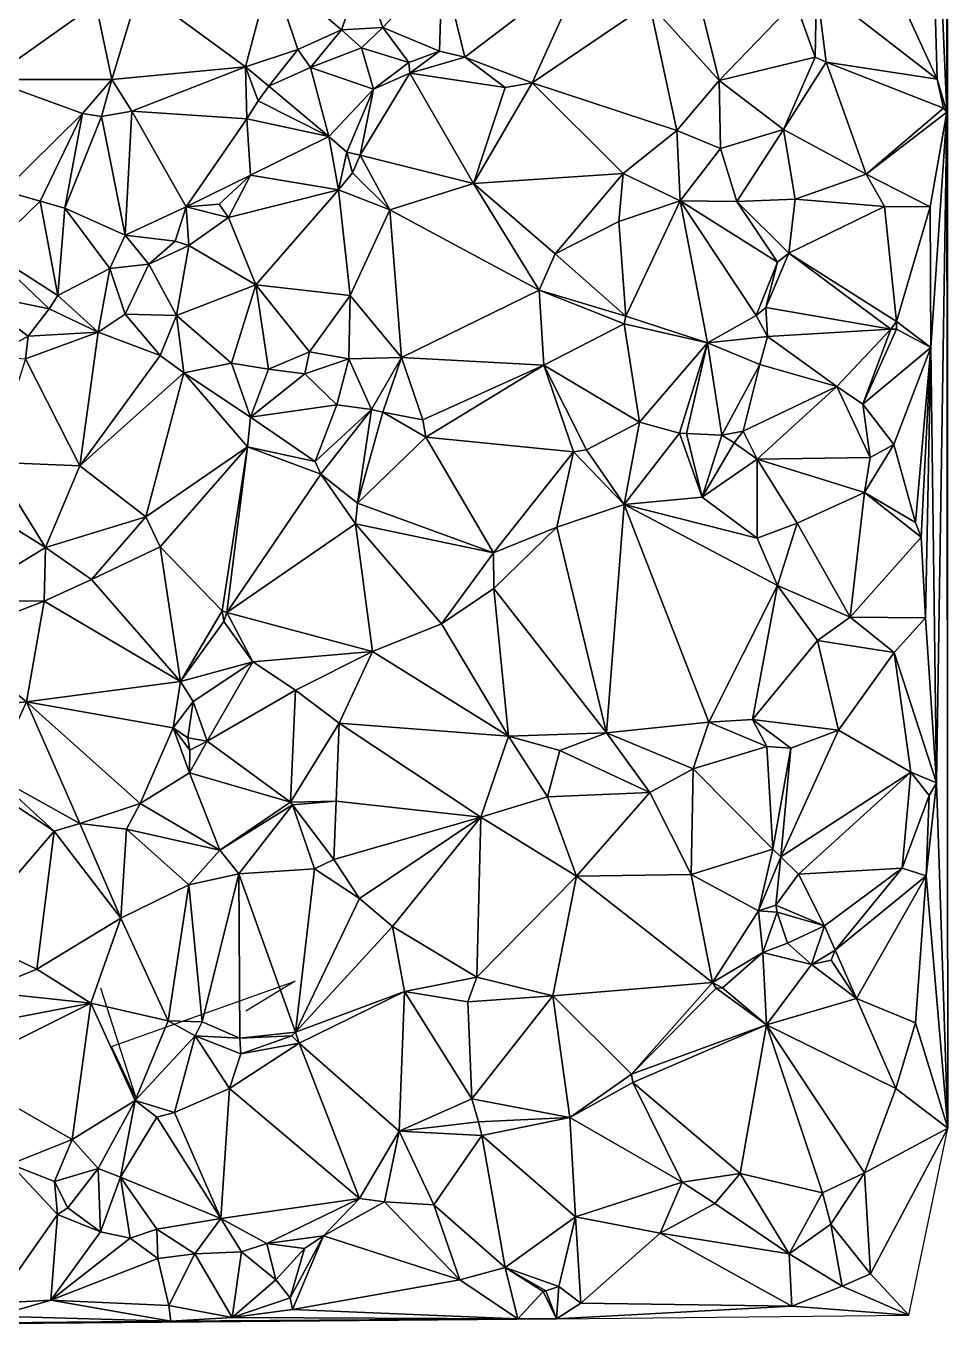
# Model space of a CAD drawing. Header units: metres. Extents: x -15 to 15, y -15 to 15.
# Drawn here: x 6.11 to 14.99, y -14.99 to -2.43 of the extents above; entities that cross this region are included whole.
import ezdxf

# ---------------------------------------------------------------- set-up
doc = ezdxf.new("R2010")
doc.units = ezdxf.units.M
doc.layers.add('CRACKS', color=1, linetype='Continuous')
doc.layers.add('STREET_MESH', color=7, linetype='Continuous')

msp = doc.modelspace()

# ---------------------------------------------------------------- linework, layer by layer
at = {"layer": 'CRACKS'}
msp.add_polyline3d([(6.824, -11.703, 0.1), (7.165, -12.762, 0.1), (6.931, -12.268, 0.1), (8.701, -11.636, 0.1), (8.225, -11.926, 0.1)], dxfattribs=at)
at = {"layer": 'STREET_MESH'}
for points in [[(14.736, 2.344), (14.981, -3.261), (14.992, 4.405)], [(14.981, -3.261), (14.991, -13.055), (14.992, 4.405)], [(14.736, 2.344), (14.235, -1.523), (14.889, -2.942)], [(14.981, -3.261), (14.736, 2.344), (14.889, -2.942)], [(14.235, -1.523), (13.727, -2.038), (14.889, -2.942)], [(9.349, -1.89), (9.546, -2.443), (10.117, -1.835)], [(9.546, -2.443), (10.093, -2.673), (10.117, -1.835)], [(10.093, -2.673), (10.336, -2.729), (10.117, -1.835)], [(10.117, -1.835), (10.336, -2.729), (11.5, -1.842)], [(11.5, -1.842), (10.336, -2.729), (10.984, -2.976)], [(12.116, -2.214), (11.5, -1.842), (10.984, -2.976)], [(7.198, -2.072), (8.222, -2.823), (8.47, -1.889)], [(8.47, -1.889), (8.222, -2.823), (8.726, -2.656)], [(9.349, -1.89), (8.47, -1.889), (9.146, -2.467)], [(8.47, -1.889), (8.726, -2.656), (9.146, -2.467)], [(9.349, -1.89), (9.146, -2.467), (9.546, -2.443)], [(7.198, -2.072), (6.78, -2.215), (6.935, -2.945)], [(8.222, -2.823), (7.198, -2.072), (6.935, -2.945)], [(13.727, -2.038), (13.521, -2.197), (13.713, -2.73)], [(13.819, -2.778), (13.727, -2.038), (13.713, -2.73)], [(13.727, -2.038), (13.819, -2.778), (14.889, -2.942)], [(5.747, -2.945), (6.78, -2.215), (5.513, -2.417)], [(6.935, -2.945), (6.78, -2.215), (5.747, -2.945)], [(12.381, -3.437), (12.116, -2.214), (10.984, -2.976)], [(12.116, -2.214), (12.381, -3.437), (12.786, -2.955)], [(12.626, -2.309), (12.116, -2.214), (12.786, -2.955)], [(13.521, -2.197), (12.626, -2.309), (12.786, -2.955)], [(13.713, -2.73), (13.521, -2.197), (12.786, -2.955)], [(8.726, -2.656), (8.849, -2.828), (9.146, -2.467)], [(8.849, -2.828), (9.341, -2.641), (9.146, -2.467)], [(9.146, -2.467), (9.341, -2.641), (9.546, -2.443)], [(9.341, -2.641), (9.798, -2.781), (9.546, -2.443)], [(9.546, -2.443), (9.798, -2.781), (10.093, -2.673)], [(8.222, -2.823), (8.447, -3.009), (8.726, -2.656)], [(8.447, -3.009), (8.849, -2.828), (8.726, -2.656)], [(9.341, -2.641), (8.849, -2.828), (9.456, -3.04)], [(9.798, -2.781), (9.341, -2.641), (9.456, -3.04)], [(9.798, -2.781), (9.805, -2.884), (10.093, -2.673)], [(9.805, -2.884), (10.336, -2.729), (10.093, -2.673)], [(10.336, -2.729), (9.805, -2.884), (10.724, -3.023)], [(10.336, -2.729), (10.724, -3.023), (10.984, -2.976)], [(13.406, -3.427), (13.713, -2.73), (12.786, -2.955)], [(13.406, -3.427), (13.819, -2.778), (13.713, -2.73)], [(8.222, -2.823), (6.935, -2.945), (7.128, -3.252)], [(8.236, -3.326), (8.222, -2.823), (7.128, -3.252)], [(8.222, -2.823), (8.236, -3.326), (8.343, -3.15)], [(8.447, -3.009), (8.222, -2.823), (8.343, -3.15)], [(8.849, -2.828), (8.447, -3.009), (9.024, -3.496)], [(8.849, -2.828), (9.024, -3.496), (9.456, -3.04)], [(9.328, -3.676), (9.805, -2.884), (9.456, -3.04)], [(9.805, -2.884), (9.328, -3.676), (10.419, -3.948)], [(9.805, -2.884), (9.798, -2.781), (9.456, -3.04)], [(9.805, -2.884), (10.419, -3.948), (10.724, -3.023)], [(13.819, -2.778), (13.406, -3.427), (14.205, -3.858)], [(13.819, -2.778), (14.948, -3.221), (14.889, -2.942)], [(14.948, -3.221), (13.819, -2.778), (14.205, -3.858)], [(6.652, -3.273), (6.935, -2.945), (5.747, -2.945)], [(6.652, -3.273), (5.747, -2.945), (5.895, -4.02)], [(6.652, -3.273), (6.835, -3.302), (6.935, -2.945)], [(6.935, -2.945), (6.835, -3.302), (7.128, -3.252)], [(8.447, -3.009), (8.343, -3.15), (9.024, -3.496)], [(10.419, -3.948), (11.863, -3.851), (10.984, -2.976)], [(10.724, -3.023), (10.419, -3.948), (10.984, -2.976)], [(11.863, -3.851), (12.381, -3.437), (10.984, -2.976)], [(12.381, -3.437), (12.801, -3.609), (12.786, -2.955)], [(12.801, -3.609), (13.406, -3.427), (12.786, -2.955)], [(14.948, -3.221), (14.981, -3.261), (14.889, -2.942)], [(9.024, -3.496), (9.199, -3.645), (9.456, -3.04)], [(9.199, -3.645), (9.328, -3.676), (9.456, -3.04)], [(7.128, -3.252), (6.835, -3.302), (7.061, -4.447)], [(7.651, -4.172), (7.128, -3.252), (7.061, -4.447)], [(8.236, -3.326), (7.128, -3.252), (7.651, -4.172)], [(8.343, -3.15), (8.236, -3.326), (9.024, -3.496)], [(14.981, -3.261), (14.948, -3.221), (14.205, -3.858)], [(14.822, -4.174), (14.981, -3.261), (14.205, -3.858)], [(14.981, -3.261), (14.822, -4.174), (14.829, -5.529)], [(14.883, -9.725), (14.981, -3.261), (14.829, -5.529)], [(14.991, -13.055), (14.981, -3.261), (14.883, -9.725)], [(6.242, -4.119), (6.652, -3.273), (5.895, -4.02)], [(6.652, -3.273), (6.242, -4.119), (6.482, -4.184)], [(6.835, -3.302), (6.652, -3.273), (6.482, -4.184)], [(6.835, -3.302), (6.482, -4.184), (7.061, -4.447)], [(8.271, -3.866), (8.236, -3.326), (7.651, -4.172)], [(8.236, -3.326), (8.271, -3.866), (9.024, -3.496)], [(9.024, -3.496), (8.271, -3.866), (9.118, -4.009)], [(9.199, -3.645), (9.024, -3.496), (9.118, -4.009)], [(12.381, -3.437), (11.863, -3.851), (12.411, -4.115)], [(12.801, -3.609), (12.381, -3.437), (12.411, -4.115)], [(12.959, -4.12), (13.406, -3.427), (12.801, -3.609)], [(12.959, -4.12), (13.52, -4.1), (13.406, -3.427)], [(13.406, -3.427), (13.52, -4.1), (14.205, -3.858)], [(12.959, -4.12), (12.801, -3.609), (12.411, -4.115)], [(9.253, -3.844), (9.199, -3.645), (9.118, -4.009)], [(9.199, -3.645), (9.253, -3.844), (9.328, -3.676)], [(9.253, -3.844), (9.614, -4.203), (9.328, -3.676)], [(9.328, -3.676), (9.614, -4.203), (10.419, -3.948)], [(7.97, -4.147), (8.271, -3.866), (7.651, -4.172)], [(8.271, -3.866), (7.97, -4.147), (8.058, -4.274)], [(8.271, -3.866), (8.058, -4.274), (9.118, -4.009)], [(9.614, -4.203), (9.253, -3.844), (9.118, -4.009)], [(10.419, -3.948), (11.206, -4.627), (11.863, -3.851)], [(11.206, -4.627), (11.822, -4.314), (11.863, -3.851)], [(11.863, -3.851), (11.822, -4.314), (12.411, -4.115)], [(13.52, -4.1), (14.382, -4.168), (14.205, -3.858)], [(14.382, -4.168), (14.822, -4.174), (14.205, -3.858)], [(8.058, -4.274), (8.322, -4.925), (9.118, -4.009)], [(8.322, -4.925), (9.23, -5.029), (9.118, -4.009)], [(9.23, -5.029), (9.614, -4.203), (9.118, -4.009)], [(10.419, -3.948), (9.614, -4.203), (11.051, -4.975)], [(11.206, -4.627), (10.419, -3.948), (11.051, -4.975)], [(5.744, -4.6), (6.242, -4.119), (5.895, -4.02)], [(6.242, -4.119), (5.744, -4.6), (6.412, -5.028)], [(6.482, -4.184), (6.242, -4.119), (6.412, -5.028)], [(11.822, -4.314), (11.887, -5.226), (12.411, -4.115)], [(11.887, -5.226), (12.675, -5.484), (12.411, -4.115)], [(12.675, -5.484), (13.145, -5.219), (12.411, -4.115)], [(13.145, -5.219), (13.351, -4.707), (12.411, -4.115)], [(13.351, -4.707), (12.959, -4.12), (12.411, -4.115)], [(13.52, -4.1), (12.959, -4.12), (13.46, -4.618)], [(12.959, -4.12), (13.351, -4.707), (13.46, -4.618)], [(14.382, -4.168), (13.52, -4.1), (13.46, -4.618)], [(6.916, -4.768), (6.482, -4.184), (6.412, -5.028)], [(6.482, -4.184), (6.916, -4.768), (7.061, -4.447)], [(7.543, -4.503), (7.651, -4.172), (7.061, -4.447)], [(7.651, -4.172), (7.543, -4.503), (7.677, -4.546)], [(7.97, -4.147), (7.651, -4.172), (8.058, -4.274)], [(7.651, -4.172), (7.677, -4.546), (8.058, -4.274)], [(9.725, -5.626), (9.614, -4.203), (9.23, -5.029)], [(9.614, -4.203), (9.725, -5.626), (11.051, -4.975)], [(14.497, -5.277), (14.382, -4.168), (13.46, -4.618)], [(14.382, -4.168), (14.497, -5.277), (14.822, -4.174)], [(14.822, -4.174), (14.497, -5.277), (14.829, -5.529)], [(8.058, -4.274), (7.677, -4.546), (8.322, -4.925)], [(11.822, -4.314), (11.206, -4.627), (11.887, -5.226)], [(6.916, -4.768), (7.291, -4.727), (7.061, -4.447)], [(7.291, -4.727), (7.543, -4.503), (7.061, -4.447)], [(7.543, -4.503), (7.291, -4.727), (7.677, -4.546)], [(6.331, -5.156), (5.744, -4.6), (5.565, -4.999)], [(5.744, -4.6), (6.331, -5.156), (6.412, -5.028)], [(7.677, -4.546), (7.291, -4.727), (7.557, -5.219)], [(7.677, -4.546), (7.557, -5.219), (8.322, -4.925)], [(11.887, -5.226), (11.206, -4.627), (11.051, -4.975)], [(13.46, -4.618), (13.237, -5.142), (14.443, -5.352)], [(13.351, -4.707), (13.237, -5.142), (13.46, -4.618)], [(14.497, -5.277), (13.46, -4.618), (14.443, -5.352)], [(6.916, -4.768), (6.412, -5.028), (6.801, -5.382)], [(7.064, -5.208), (6.916, -4.768), (6.801, -5.382)], [(7.291, -4.727), (6.916, -4.768), (7.064, -5.208)], [(7.291, -4.727), (7.064, -5.208), (7.557, -5.219)], [(13.237, -5.142), (13.351, -4.707), (13.145, -5.219)], [(5.776, -5.612), (6.128, -5.42), (5.565, -4.999)], [(6.128, -5.42), (6.331, -5.156), (5.565, -4.999)], [(7.557, -5.219), (8.088, -5.68), (8.322, -4.925)], [(8.088, -5.68), (8.445, -5.739), (8.322, -4.925)], [(8.84, -5.571), (9.23, -5.029), (8.322, -4.925)], [(8.445, -5.739), (8.84, -5.571), (8.322, -4.925)], [(11.051, -4.975), (9.725, -5.626), (11.096, -5.698)], [(11.873, -5.301), (11.051, -4.975), (11.096, -5.698)], [(11.873, -5.301), (11.887, -5.226), (11.051, -4.975)], [(6.412, -5.028), (6.331, -5.156), (6.801, -5.382)], [(8.84, -5.571), (9.219, -5.639), (9.23, -5.029)], [(9.219, -5.639), (9.725, -5.626), (9.23, -5.029)], [(13.237, -5.142), (13.145, -5.219), (13.252, -5.424)], [(14.443, -5.352), (13.237, -5.142), (13.252, -5.424)], [(6.331, -5.156), (6.128, -5.42), (6.801, -5.382)], [(7.4, -5.605), (7.064, -5.208), (6.801, -5.382)], [(7.064, -5.208), (7.4, -5.605), (7.557, -5.219)], [(7.4, -5.605), (7.628, -5.772), (7.557, -5.219)], [(7.628, -5.772), (8.088, -5.68), (7.557, -5.219)], [(12.675, -5.484), (11.887, -5.226), (11.873, -5.301)], [(13.145, -5.219), (12.675, -5.484), (13.252, -5.424)], [(6.801, -5.382), (6.101, -5.639), (6.624, -6.671)], [(6.128, -5.42), (6.101, -5.639), (6.801, -5.382)], [(7.4, -5.605), (6.801, -5.382), (6.624, -6.671)], [(12.019, -6.249), (11.873, -5.301), (11.096, -5.698)], [(12.019, -6.249), (12.675, -5.484), (11.873, -5.301)], [(13.92, -5.905), (14.443, -5.352), (13.252, -5.424)], [(13.92, -5.905), (14.171, -6.074), (14.443, -5.352)], [(14.496, -5.352), (14.171, -6.074), (14.829, -5.529)], [(14.171, -6.074), (14.496, -5.352), (14.443, -5.352)], [(14.496, -5.352), (14.497, -5.277), (14.443, -5.352)], [(14.497, -5.277), (14.496, -5.352), (14.829, -5.529)], [(6.128, -5.42), (5.776, -5.612), (6.101, -5.639)], [(12.675, -5.484), (12.019, -6.249), (12.405, -6.354)], [(12.471, -6.358), (12.675, -5.484), (12.405, -6.354)], [(12.675, -5.484), (12.471, -6.358), (12.813, -6.373)], [(12.675, -5.484), (13.179, -5.694), (13.252, -5.424)], [(13.179, -5.694), (12.675, -5.484), (12.813, -6.373)], [(13.179, -5.694), (13.92, -5.905), (13.252, -5.424)], [(6.101, -5.639), (5.783, -6.635), (6.624, -6.671)], [(7.628, -5.772), (7.4, -5.605), (6.624, -6.671)], [(8.84, -5.571), (8.445, -5.739), (8.795, -5.783)], [(9.219, -5.639), (8.84, -5.571), (8.795, -5.783)], [(9.101, -6.083), (9.219, -5.639), (8.795, -5.783)], [(9.219, -5.639), (9.101, -6.083), (9.438, -6.127)], [(9.725, -5.626), (9.219, -5.639), (9.438, -6.127)], [(9.545, -6.151), (9.725, -5.626), (9.438, -6.127)], [(9.932, -6.225), (9.725, -5.626), (9.545, -6.151)], [(9.725, -5.626), (9.932, -6.225), (11.096, -5.698)], [(14.171, -6.074), (14.47, -6.463), (14.829, -5.529)], [(14.47, -6.463), (14.68, -7.216), (14.829, -5.529)], [(14.68, -7.216), (14.733, -7.357), (14.829, -5.529)], [(14.733, -7.357), (14.775, -8.135), (14.829, -5.529)], [(14.775, -8.135), (14.883, -9.725), (14.829, -5.529)], [(7.263, -7.161), (7.628, -5.772), (6.624, -6.671)], [(7.628, -5.772), (7.263, -7.161), (8.24, -6.487)], [(8.272, -6.201), (8.088, -5.68), (7.628, -5.772)], [(8.272, -6.201), (7.628, -5.772), (8.24, -6.487)], [(8.445, -5.739), (8.088, -5.68), (8.272, -6.201)], [(8.445, -5.739), (8.272, -6.201), (8.795, -5.783)], [(11.096, -5.698), (9.932, -6.225), (9.961, -6.392)], [(11.383, -6.536), (11.096, -5.698), (9.961, -6.392)], [(11.383, -6.536), (11.508, -6.514), (11.096, -5.698)], [(11.508, -6.514), (12.019, -6.249), (11.096, -5.698)], [(13.179, -5.694), (12.813, -6.373), (13.018, -6.334)], [(13.92, -5.905), (13.179, -5.694), (13.018, -6.334)], [(8.272, -6.201), (9.101, -6.083), (8.795, -5.783)], [(13.153, -6.606), (13.92, -5.905), (13.018, -6.334)], [(13.92, -5.905), (13.153, -6.606), (14.243, -6.59)], [(14.171, -6.074), (13.92, -5.905), (14.243, -6.59)], [(9.101, -6.083), (8.272, -6.201), (8.893, -6.629)], [(9.438, -6.127), (9.101, -6.083), (8.893, -6.629)], [(8.947, -6.749), (9.438, -6.127), (8.893, -6.629)], [(9.438, -6.127), (8.947, -6.749), (9.302, -7.028)], [(9.545, -6.151), (9.438, -6.127), (9.302, -7.028)], [(9.545, -6.151), (9.302, -7.028), (9.961, -6.392)], [(9.932, -6.225), (9.545, -6.151), (9.961, -6.392)], [(14.47, -6.463), (14.171, -6.074), (14.243, -6.59)], [(8.893, -6.629), (8.272, -6.201), (8.24, -6.487)], [(11.871, -7.042), (12.019, -6.249), (11.508, -6.514)], [(12.019, -6.249), (11.871, -7.042), (12.405, -6.354)], [(9.302, -7.028), (10.612, -7.507), (9.961, -6.392)], [(10.612, -7.507), (11.383, -6.536), (9.961, -6.392)], [(12.405, -6.354), (11.871, -7.042), (12.622, -6.972)], [(12.471, -6.358), (12.405, -6.354), (12.622, -6.972)], [(12.813, -6.373), (12.471, -6.358), (12.622, -6.972)], [(12.931, -6.448), (12.813, -6.373), (12.622, -6.972)], [(12.813, -6.373), (12.931, -6.448), (13.018, -6.334)], [(12.931, -6.448), (13.153, -6.606), (13.018, -6.334)], [(8.24, -6.487), (7.263, -7.161), (7.4, -7.451)], [(7.996, -8.067), (8.24, -6.487), (7.4, -7.451)], [(7.996, -8.067), (8.042, -8.084), (8.24, -6.487)], [(8.042, -8.084), (8.947, -6.749), (8.24, -6.487)], [(8.947, -6.749), (8.893, -6.629), (8.24, -6.487)], [(11.871, -7.042), (11.508, -6.514), (11.383, -6.536)], [(13.153, -6.606), (12.931, -6.448), (12.622, -6.972)], [(14.188, -6.928), (14.47, -6.463), (14.243, -6.59)], [(14.188, -6.928), (14.68, -7.216), (14.47, -6.463)], [(6.295, -7.458), (5.783, -6.635), (5.665, -7.065)], [(5.783, -6.635), (6.295, -7.458), (6.624, -6.671)], [(11.383, -6.536), (10.612, -7.507), (11.224, -7.261)], [(11.871, -7.042), (11.383, -6.536), (11.224, -7.261)], [(13.154, -7.366), (13.153, -6.606), (12.622, -6.972)], [(13.153, -6.606), (14.188, -6.928), (14.243, -6.59)], [(13.153, -6.606), (13.154, -7.366), (13.539, -7.223)], [(14.188, -6.928), (13.153, -6.606), (13.539, -7.223)], [(6.295, -7.458), (7.263, -7.161), (6.624, -6.671)], [(8.947, -6.749), (8.042, -8.084), (9.281, -7.227)], [(9.302, -7.028), (8.947, -6.749), (9.281, -7.227)], [(10.612, -7.507), (9.302, -7.028), (9.281, -7.227)], [(11.871, -7.042), (13.154, -7.366), (12.622, -6.972)], [(14.05, -8.129), (14.188, -6.928), (13.539, -7.223)], [(14.188, -6.928), (14.05, -8.129), (14.733, -7.357)], [(14.68, -7.216), (14.188, -6.928), (14.733, -7.357)], [(5.453, -7.971), (6.295, -7.458), (5.665, -7.065)], [(11.871, -7.042), (11.224, -7.261), (11.702, -9.244)], [(12.687, -9.142), (11.871, -7.042), (11.702, -9.244)], [(13.349, -7.823), (11.871, -7.042), (12.687, -9.142)], [(13.154, -7.366), (11.871, -7.042), (13.349, -7.823)], [(6.295, -7.458), (6.738, -7.764), (7.263, -7.161)], [(7.263, -7.161), (6.738, -7.764), (7.4, -7.451)], [(8.042, -8.084), (9.446, -8.459), (9.281, -7.227)], [(9.446, -8.459), (10.112, -8.194), (9.281, -7.227)], [(10.112, -8.194), (10.612, -7.507), (9.281, -7.227)], [(10.612, -7.507), (10.616, -7.853), (11.224, -7.261)], [(11.224, -7.261), (10.616, -7.853), (11.702, -9.244)], [(13.154, -7.366), (13.349, -7.823), (13.539, -7.223)], [(13.349, -7.823), (14.05, -8.129), (13.539, -7.223)], [(14.733, -7.357), (14.05, -8.129), (14.775, -8.135)], [(6.295, -7.458), (5.453, -7.971), (6.281, -7.974)], [(6.738, -7.764), (6.295, -7.458), (6.281, -7.974)], [(6.738, -7.764), (7.595, -8.75), (7.4, -7.451)], [(7.595, -8.75), (7.996, -8.067), (7.4, -7.451)], [(10.616, -7.853), (10.612, -7.507), (10.112, -8.194)], [(7.595, -8.75), (6.738, -7.764), (6.281, -7.974)], [(10.757, -9.274), (10.616, -7.853), (10.112, -8.194)], [(10.616, -7.853), (10.757, -9.274), (11.702, -9.244)], [(13.109, -9.115), (13.349, -7.823), (12.687, -9.142)], [(13.349, -7.823), (13.109, -9.115), (13.736, -8.353)], [(14.05, -8.129), (13.349, -7.823), (13.736, -8.353)], [(5.453, -7.971), (5.355, -8.327), (6.281, -7.974)], [(5.355, -8.327), (6.113, -8.945), (6.281, -7.974)], [(6.113, -8.945), (7.595, -8.75), (6.281, -7.974)], [(7.996, -8.067), (7.595, -8.75), (8.014, -8.171)], [(8.042, -8.084), (7.996, -8.067), (8.014, -8.171)], [(8.294, -8.559), (8.042, -8.084), (8.014, -8.171)], [(9.446, -8.459), (8.042, -8.084), (8.294, -8.559)], [(14.474, -8.47), (14.05, -8.129), (13.736, -8.353)], [(14.05, -8.129), (14.474, -8.47), (14.775, -8.135)], [(14.775, -8.135), (14.474, -8.47), (14.883, -9.725)], [(7.595, -8.75), (8.294, -8.559), (8.014, -8.171)], [(9.446, -8.459), (10.757, -9.274), (10.112, -8.194)], [(4.709, -9.082), (6.113, -8.945), (5.355, -8.327)], [(13.109, -9.115), (13.939, -9.219), (13.736, -8.353)], [(13.939, -9.219), (14.474, -8.47), (13.736, -8.353)], [(9.446, -8.459), (8.294, -8.559), (8.703, -8.831)], [(9.125, -9.15), (9.446, -8.459), (8.703, -8.831)], [(10.757, -9.274), (9.446, -8.459), (9.125, -9.15)], [(14.635, -9.621), (14.474, -8.47), (13.939, -9.219)], [(14.474, -8.47), (14.635, -9.621), (14.883, -9.725)], [(7.595, -8.75), (7.717, -8.94), (8.294, -8.559)], [(7.717, -8.94), (7.853, -9.325), (8.294, -8.559)], [(8.294, -8.559), (7.853, -9.325), (8.703, -8.831)], [(7.595, -8.75), (6.113, -8.945), (7.524, -9.194)], [(7.717, -8.94), (7.595, -8.75), (7.524, -9.194)], [(7.853, -9.325), (8.656, -9.913), (8.703, -8.831)], [(8.656, -9.913), (9.125, -9.15), (8.703, -8.831)], [(4.709, -9.082), (5.788, -9.651), (6.113, -8.945)], [(5.788, -9.651), (6.627, -10.117), (6.113, -8.945)], [(6.113, -8.945), (7.206, -9.924), (7.524, -9.194)], [(6.627, -10.117), (7.206, -9.924), (6.113, -8.945)], [(7.666, -9.29), (7.717, -8.94), (7.524, -9.194)], [(7.717, -8.94), (7.666, -9.29), (7.853, -9.325)], [(8.656, -9.913), (9.097, -9.903), (9.125, -9.15)], [(9.097, -9.903), (10.49, -10.057), (9.125, -9.15)], [(10.49, -10.057), (10.757, -9.274), (9.125, -9.15)], [(12.538, -9.589), (12.687, -9.142), (11.702, -9.244)], [(12.538, -9.589), (13.248, -9.376), (12.687, -9.142)], [(13.248, -9.376), (13.109, -9.115), (12.687, -9.142)], [(13.477, -9.391), (13.109, -9.115), (13.248, -9.376)], [(13.109, -9.115), (13.477, -9.391), (13.939, -9.219)], [(7.206, -9.924), (7.684, -9.63), (7.524, -9.194)], [(7.687, -9.41), (7.666, -9.29), (7.524, -9.194)], [(7.684, -9.63), (7.687, -9.41), (7.524, -9.194)], [(7.666, -9.29), (7.687, -9.41), (7.853, -9.325)], [(11.134, -9.861), (10.757, -9.274), (10.49, -10.057)], [(10.757, -9.274), (11.252, -9.413), (11.702, -9.244)], [(11.134, -9.861), (11.252, -9.413), (10.757, -9.274)], [(11.252, -9.413), (12.119, -9.817), (11.702, -9.244)], [(12.119, -9.817), (12.538, -9.589), (11.702, -9.244)], [(13.381, -10.438), (14.635, -9.621), (13.939, -9.219)], [(13.477, -9.391), (13.381, -10.438), (13.939, -9.219)], [(7.684, -9.63), (8.656, -9.913), (7.853, -9.325)], [(7.687, -9.41), (7.684, -9.63), (7.853, -9.325)], [(11.252, -9.413), (11.134, -9.861), (12.119, -9.817)], [(13.248, -9.376), (12.538, -9.589), (13.305, -10.366)], [(13.477, -9.391), (13.248, -9.376), (13.305, -10.366)], [(13.381, -10.438), (13.477, -9.391), (13.305, -10.366)], [(6.378, -10.191), (5.788, -9.651), (5.699, -9.744)], [(5.788, -9.651), (6.378, -10.191), (6.627, -10.117)], [(7.975, -10.376), (7.684, -9.63), (7.206, -9.924)], [(7.975, -10.376), (8.656, -9.913), (7.684, -9.63)], [(12.538, -9.589), (12.119, -9.817), (12.518, -10.609)], [(12.538, -9.589), (12.518, -10.609), (13.305, -10.366)], [(13.551, -10.606), (14.635, -9.621), (13.381, -10.438)], [(14.635, -9.621), (13.551, -10.606), (14.55, -10.549)], [(14.811, -9.849), (14.635, -9.621), (14.55, -10.549)], [(14.635, -9.621), (14.811, -9.849), (14.883, -9.725)], [(5.518, -11.195), (6.378, -10.191), (5.699, -9.744)], [(14.782, -10.622), (14.991, -13.055), (14.883, -9.725)], [(14.811, -9.849), (14.782, -10.622), (14.883, -9.725)], [(8.656, -9.913), (7.975, -10.376), (8.676, -9.936)], [(9.097, -9.903), (8.656, -9.913), (8.676, -9.936)], [(9.072, -10.465), (9.097, -9.903), (8.676, -9.936)], [(9.097, -9.903), (9.072, -10.465), (10.49, -10.057)], [(11.411, -10.624), (11.134, -9.861), (10.49, -10.057)], [(11.134, -9.861), (11.411, -10.624), (12.119, -9.817)], [(12.119, -9.817), (11.411, -10.624), (12.518, -10.609)], [(14.782, -10.622), (14.811, -9.849), (14.55, -10.549)], [(7.206, -9.924), (6.627, -10.117), (7.074, -10.173)], [(7.975, -10.376), (7.206, -9.924), (7.074, -10.173)], [(7.975, -10.376), (8.159, -10.604), (8.676, -9.936)], [(8.159, -10.604), (8.887, -10.555), (8.676, -9.936)], [(8.887, -10.555), (9.072, -10.465), (8.676, -9.936)], [(6.378, -10.191), (7.021, -11.031), (6.627, -10.117)], [(6.627, -10.117), (7.021, -11.031), (7.074, -10.173)], [(7.074, -10.173), (7.021, -11.031), (7.676, -10.709)], [(7.975, -10.376), (7.074, -10.173), (7.676, -10.709)], [(10.49, -10.057), (9.072, -10.465), (9.321, -10.841)], [(9.638, -11.111), (10.49, -10.057), (9.321, -10.841)], [(10.49, -10.057), (9.638, -11.111), (10.451, -11.598)], [(11.411, -10.624), (10.49, -10.057), (10.451, -11.598)], [(6.21, -11.521), (6.378, -10.191), (5.518, -11.195)], [(7.021, -11.031), (6.378, -10.191), (6.21, -11.521)], [(8.159, -10.604), (7.975, -10.376), (7.676, -10.709)], [(12.518, -10.609), (13.165, -10.96), (13.305, -10.366)], [(13.165, -10.96), (13.381, -10.438), (13.305, -10.366)], [(9.072, -10.465), (8.887, -10.555), (9.321, -10.841)], [(13.165, -10.96), (13.335, -10.906), (13.381, -10.438)], [(13.335, -10.906), (13.551, -10.606), (13.381, -10.438)], [(13.551, -10.606), (13.802, -11.103), (14.55, -10.549)], [(13.802, -11.103), (13.904, -11.338), (14.55, -10.549)], [(13.904, -11.338), (14.782, -10.622), (14.55, -10.549)], [(7.805, -12.028), (8.159, -10.604), (7.676, -10.709)], [(8.168, -12.186), (8.159, -10.604), (7.805, -12.028)], [(8.887, -10.555), (8.159, -10.604), (8.704, -12.129)], [(8.159, -10.604), (8.168, -12.186), (8.704, -12.129)], [(8.887, -10.555), (8.704, -12.129), (9.321, -10.841)], [(11.184, -11.778), (11.411, -10.624), (10.451, -11.598)], [(11.411, -10.624), (11.184, -11.778), (12.723, -11.649)], [(11.411, -10.624), (12.723, -11.649), (12.518, -10.609)], [(12.723, -11.649), (13.165, -10.96), (12.518, -10.609)], [(13.551, -10.606), (13.335, -10.906), (13.802, -11.103)], [(13.904, -11.338), (14.111, -11.804), (14.782, -10.622)], [(14.782, -10.622), (14.111, -11.804), (14.679, -12.038)], [(14.991, -13.055), (14.782, -10.622), (14.679, -12.038)], [(7.021, -11.031), (7.476, -12.021), (7.676, -10.709)], [(7.476, -12.021), (7.805, -12.028), (7.676, -10.709)], [(8.704, -12.129), (9.638, -11.111), (9.321, -10.841)], [(13.347, -10.973), (13.335, -10.906), (13.165, -10.96)], [(13.335, -10.906), (13.347, -10.973), (13.802, -11.103)], [(7.021, -11.031), (6.21, -11.521), (6.73, -11.848)], [(7.476, -12.021), (7.021, -11.031), (6.73, -11.848)], [(13.165, -10.96), (12.723, -11.649), (13.208, -11.362)], [(13.347, -10.973), (13.165, -10.96), (13.208, -11.362)], [(13.446, -11.27), (13.347, -10.973), (13.208, -11.362)], [(13.347, -10.973), (13.446, -11.27), (13.802, -11.103)], [(9.755, -11.736), (9.638, -11.111), (8.704, -12.129)], [(9.638, -11.111), (9.755, -11.736), (10.451, -11.598)], [(13.446, -11.27), (13.678, -11.478), (13.802, -11.103)], [(13.678, -11.478), (13.904, -11.338), (13.802, -11.103)], [(5.682, -11.737), (6.21, -11.521), (5.518, -11.195)], [(13.678, -11.478), (13.446, -11.27), (13.208, -11.362)], [(12.723, -11.649), (12.819, -11.701), (13.208, -11.362)], [(12.819, -11.701), (13.245, -12.059), (13.208, -11.362)], [(13.245, -12.059), (13.678, -11.478), (13.208, -11.362)], [(13.678, -11.478), (13.868, -11.434), (13.904, -11.338)], [(13.868, -11.434), (14.111, -11.804), (13.904, -11.338)], [(6.21, -11.521), (5.682, -11.737), (6.73, -11.848)], [(14.111, -11.804), (13.678, -11.478), (13.245, -12.059)], [(13.868, -11.434), (13.678, -11.478), (14.111, -11.804)], [(9.755, -11.736), (10.366, -11.835), (10.451, -11.598)], [(10.366, -11.835), (11.184, -11.778), (10.451, -11.598)], [(11.184, -11.778), (11.942, -12.533), (12.723, -11.649)], [(12.723, -11.649), (11.942, -12.533), (12.757, -11.704)], [(12.819, -11.701), (12.723, -11.649), (12.757, -11.704)], [(5.682, -11.737), (5.488, -12.086), (6.73, -11.848)], [(8.741, -12.234), (9.755, -11.736), (8.704, -12.129)], [(9.755, -11.736), (8.741, -12.234), (9.703, -13.084)], [(10.404, -12.772), (9.755, -11.736), (9.703, -13.084)], [(10.404, -12.772), (10.366, -11.835), (9.755, -11.736)], [(10.366, -11.835), (10.404, -12.772), (11.184, -11.778)], [(10.404, -12.772), (11.349, -12.953), (11.184, -11.778)], [(11.349, -12.953), (11.942, -12.533), (11.184, -11.778)], [(11.942, -12.533), (13.245, -12.059), (12.757, -11.704)], [(13.245, -12.059), (12.819, -11.701), (12.757, -11.704)], [(14.111, -11.804), (13.245, -12.059), (14.49, -12.671)], [(14.111, -11.804), (14.49, -12.671), (14.679, -12.038)], [(6.553, -13.164), (6.73, -11.848), (5.412, -12.507)], [(6.73, -11.848), (5.488, -12.086), (5.412, -12.507)], [(7.158, -12.789), (6.73, -11.848), (6.553, -13.164)], [(7.158, -12.789), (7.476, -12.021), (6.73, -11.848)], [(7.476, -12.021), (7.158, -12.789), (7.738, -12.165)], [(7.805, -12.028), (7.476, -12.021), (7.738, -12.165)], [(8.168, -12.186), (7.805, -12.028), (7.738, -12.165)], [(14.49, -12.671), (14.991, -13.055), (14.679, -12.038)], [(7.158, -12.789), (7.539, -12.902), (7.738, -12.165)], [(7.539, -12.902), (8.069, -12.671), (7.738, -12.165)], [(8.069, -12.671), (8.177, -12.338), (7.738, -12.165)], [(8.177, -12.338), (8.168, -12.186), (7.738, -12.165)], [(8.168, -12.186), (8.669, -12.163), (8.704, -12.129)], [(8.669, -12.163), (8.168, -12.186), (8.177, -12.338)], [(8.741, -12.234), (8.669, -12.163), (8.177, -12.338)], [(8.669, -12.163), (8.741, -12.234), (8.704, -12.129)], [(11.942, -12.533), (11.955, -12.615), (13.245, -12.059)], [(11.955, -12.615), (12.991, -13.492), (13.245, -12.059)], [(12.991, -13.492), (13.782, -13.679), (13.245, -12.059)], [(13.245, -12.059), (14.188, -13.484), (14.49, -12.671)], [(13.782, -13.679), (14.188, -13.484), (13.245, -12.059)], [(8.741, -12.234), (8.069, -12.671), (9.322, -13.733)], [(8.741, -12.234), (8.177, -12.338), (8.069, -12.671)], [(9.703, -13.084), (8.741, -12.234), (9.322, -13.733)], [(5.957, -13.4), (6.553, -13.164), (5.412, -12.507)], [(11.942, -12.533), (11.349, -12.953), (11.955, -12.615)], [(7.984, -13.925), (8.069, -12.671), (7.539, -12.902)], [(8.069, -12.671), (7.984, -13.925), (9.322, -13.733)], [(11.955, -12.615), (11.349, -12.953), (12.43, -13.575)], [(12.991, -13.492), (11.955, -12.615), (12.43, -13.575)], [(14.49, -12.671), (14.188, -13.484), (14.991, -13.055)], [(6.801, -13.444), (7.158, -12.789), (6.553, -13.164)], [(6.801, -13.444), (7.018, -13.526), (7.158, -12.789)], [(7.018, -13.526), (7.367, -12.949), (7.158, -12.789)], [(7.158, -12.789), (7.367, -12.949), (7.539, -12.902)], [(10.469, -12.993), (10.404, -12.772), (9.703, -13.084)], [(10.404, -12.772), (10.469, -12.993), (11.349, -12.953)], [(7.367, -12.949), (7.984, -13.925), (7.539, -12.902)], [(7.367, -12.949), (7.018, -13.526), (7.984, -13.925)], [(10.501, -13.126), (10.469, -12.993), (9.703, -13.084)], [(10.469, -12.993), (10.501, -13.126), (11.349, -12.953)], [(11.349, -12.953), (10.501, -13.126), (11.404, -13.909)], [(12.43, -13.575), (11.349, -12.953), (11.404, -13.909)], [(14.188, -13.484), (14.246, -14.459), (14.991, -13.055)], [(14.991, -13.055), (14.246, -14.459), (14.614, -14.856)], [(5.957, -13.4), (6.381, -13.567), (6.553, -13.164)], [(6.381, -13.567), (6.801, -13.444), (6.553, -13.164)], [(9.562, -13.764), (9.703, -13.084), (9.322, -13.733)], [(9.703, -13.084), (9.562, -13.764), (10.036, -13.794)], [(10.501, -13.126), (9.703, -13.084), (10.036, -13.794)], [(10.725, -14.399), (10.501, -13.126), (10.036, -13.794)], [(10.501, -13.126), (10.725, -14.399), (11.404, -13.909)], [(6.41, -13.885), (5.957, -13.4), (5.809, -14.74)], [(6.41, -13.885), (6.381, -13.567), (5.957, -13.4)], [(6.801, -13.444), (6.381, -13.567), (6.509, -13.821)], [(6.826, -14.053), (6.801, -13.444), (6.509, -13.821)], [(6.801, -13.444), (6.826, -14.053), (7.018, -13.526)], [(7.018, -13.526), (6.826, -14.053), (7.112, -14.116)], [(7.368, -14.028), (7.018, -13.526), (7.112, -14.116)], [(7.018, -13.526), (7.368, -14.028), (7.984, -13.925)], [(12.746, -13.782), (12.991, -13.492), (12.43, -13.575)], [(12.991, -13.492), (12.746, -13.782), (13.462, -14.265)], [(13.782, -13.679), (12.991, -13.492), (13.462, -14.265)], [(14.188, -13.484), (13.782, -13.679), (13.865, -13.98)], [(14.246, -14.459), (14.188, -13.484), (13.865, -13.98)], [(6.381, -13.567), (6.41, -13.885), (6.509, -13.821)], [(12.219, -14.067), (12.43, -13.575), (11.404, -13.909)], [(12.219, -14.067), (12.746, -13.782), (12.43, -13.575)], [(13.782, -13.679), (13.462, -14.265), (13.865, -13.98)], [(7.984, -13.925), (8.427, -14.166), (9.322, -13.733)], [(8.427, -14.166), (8.975, -14.092), (9.322, -13.733)], [(8.975, -14.092), (9.562, -13.764), (9.322, -13.733)], [(9.562, -13.764), (8.975, -14.092), (10.289, -14.517)], [(10.036, -13.794), (9.562, -13.764), (10.289, -14.517)], [(10.725, -14.399), (10.036, -13.794), (10.289, -14.517)], [(12.746, -13.782), (12.219, -14.067), (13.462, -14.265)], [(6.346, -14.711), (6.41, -13.885), (5.809, -14.74)], [(6.826, -14.053), (6.41, -13.885), (6.346, -14.711)], [(6.41, -13.885), (6.826, -14.053), (6.509, -13.821)], [(7.984, -13.925), (7.368, -14.028), (7.735, -14.267)], [(8.184, -14.246), (7.984, -13.925), (7.735, -14.267)], [(8.184, -14.246), (8.427, -14.166), (7.984, -13.925)], [(10.725, -14.399), (11.242, -14.581), (11.404, -13.909)], [(11.242, -14.581), (11.454, -14.742), (11.404, -13.909)], [(11.454, -14.742), (12.219, -14.067), (11.404, -13.909)], [(7.112, -14.116), (6.826, -14.053), (6.346, -14.711)], [(7.368, -14.028), (7.112, -14.116), (7.376, -14.311)], [(7.735, -14.267), (7.368, -14.028), (7.376, -14.311)], [(12.219, -14.067), (11.454, -14.742), (13.488, -14.771)], [(13.462, -14.265), (12.219, -14.067), (13.488, -14.771)], [(13.462, -14.265), (13.974, -14.576), (13.865, -13.98)], [(13.974, -14.576), (14.246, -14.459), (13.865, -13.98)], [(7.112, -14.116), (6.346, -14.711), (7.376, -14.311)], [(8.516, -14.515), (8.427, -14.166), (8.184, -14.246)], [(8.427, -14.166), (8.791, -14.213), (8.975, -14.092)], [(8.791, -14.213), (8.427, -14.166), (8.516, -14.515)], [(8.975, -14.092), (8.654, -14.689), (8.675, -14.801)], [(8.791, -14.213), (8.654, -14.689), (8.975, -14.092)], [(8.975, -14.092), (8.675, -14.801), (10.289, -14.517)], [(6.346, -14.711), (7.484, -14.765), (7.376, -14.311)], [(7.484, -14.765), (7.735, -14.267), (7.376, -14.311)], [(8.094, -14.88), (7.735, -14.267), (7.484, -14.765)], [(8.094, -14.88), (8.184, -14.246), (7.735, -14.267)], [(8.516, -14.515), (8.184, -14.246), (8.094, -14.88)], [(8.654, -14.689), (8.791, -14.213), (8.516, -14.515)], [(13.974, -14.576), (13.462, -14.265), (13.488, -14.771)], [(10.846, -14.892), (10.725, -14.399), (10.289, -14.517)], [(10.725, -14.399), (10.846, -14.892), (11.092, -14.629)], [(11.117, -14.623), (10.725, -14.399), (11.092, -14.629)], [(11.117, -14.623), (11.242, -14.581), (10.725, -14.399)], [(8.654, -14.689), (8.516, -14.515), (8.094, -14.88)], [(8.675, -14.801), (10.846, -14.892), (10.289, -14.517)], [(14.246, -14.459), (13.974, -14.576), (14.614, -14.856)], [(8.654, -14.689), (8.094, -14.88), (8.675, -14.801)], [(11.092, -14.629), (10.846, -14.892), (11.219, -14.892)], [(11.117, -14.623), (11.092, -14.629), (11.219, -14.892)], [(11.242, -14.581), (11.117, -14.623), (11.219, -14.892)], [(11.454, -14.742), (11.242, -14.581), (11.219, -14.892)], [(13.974, -14.576), (13.488, -14.771), (14.614, -14.856)], [(6.346, -14.711), (5.809, -14.74), (5.813, -14.867)], [(6.346, -14.711), (5.813, -14.867), (7.503, -14.916)], [(7.484, -14.765), (6.346, -14.711), (7.503, -14.916)], [(8.094, -14.88), (7.484, -14.765), (7.503, -14.916)], [(8.094, -14.88), (10.846, -14.892), (8.675, -14.801)], [(13.488, -14.771), (11.454, -14.742), (11.219, -14.892)], [(13.488, -14.771), (11.219, -14.892), (14.614, -14.856)], [(7.503, -14.916), (5.813, -14.867), (-0.192, -14.99)], [(11.219, -14.892), (7.503, -14.916), (-0.192, -14.99)], [(10.846, -14.892), (8.094, -14.88), (7.503, -14.916)], [(11.219, -14.892), (10.846, -14.892), (7.503, -14.916)]]:
    msp.add_3dface(points, dxfattribs=at)

doc.saveas('drawing.dxf')
